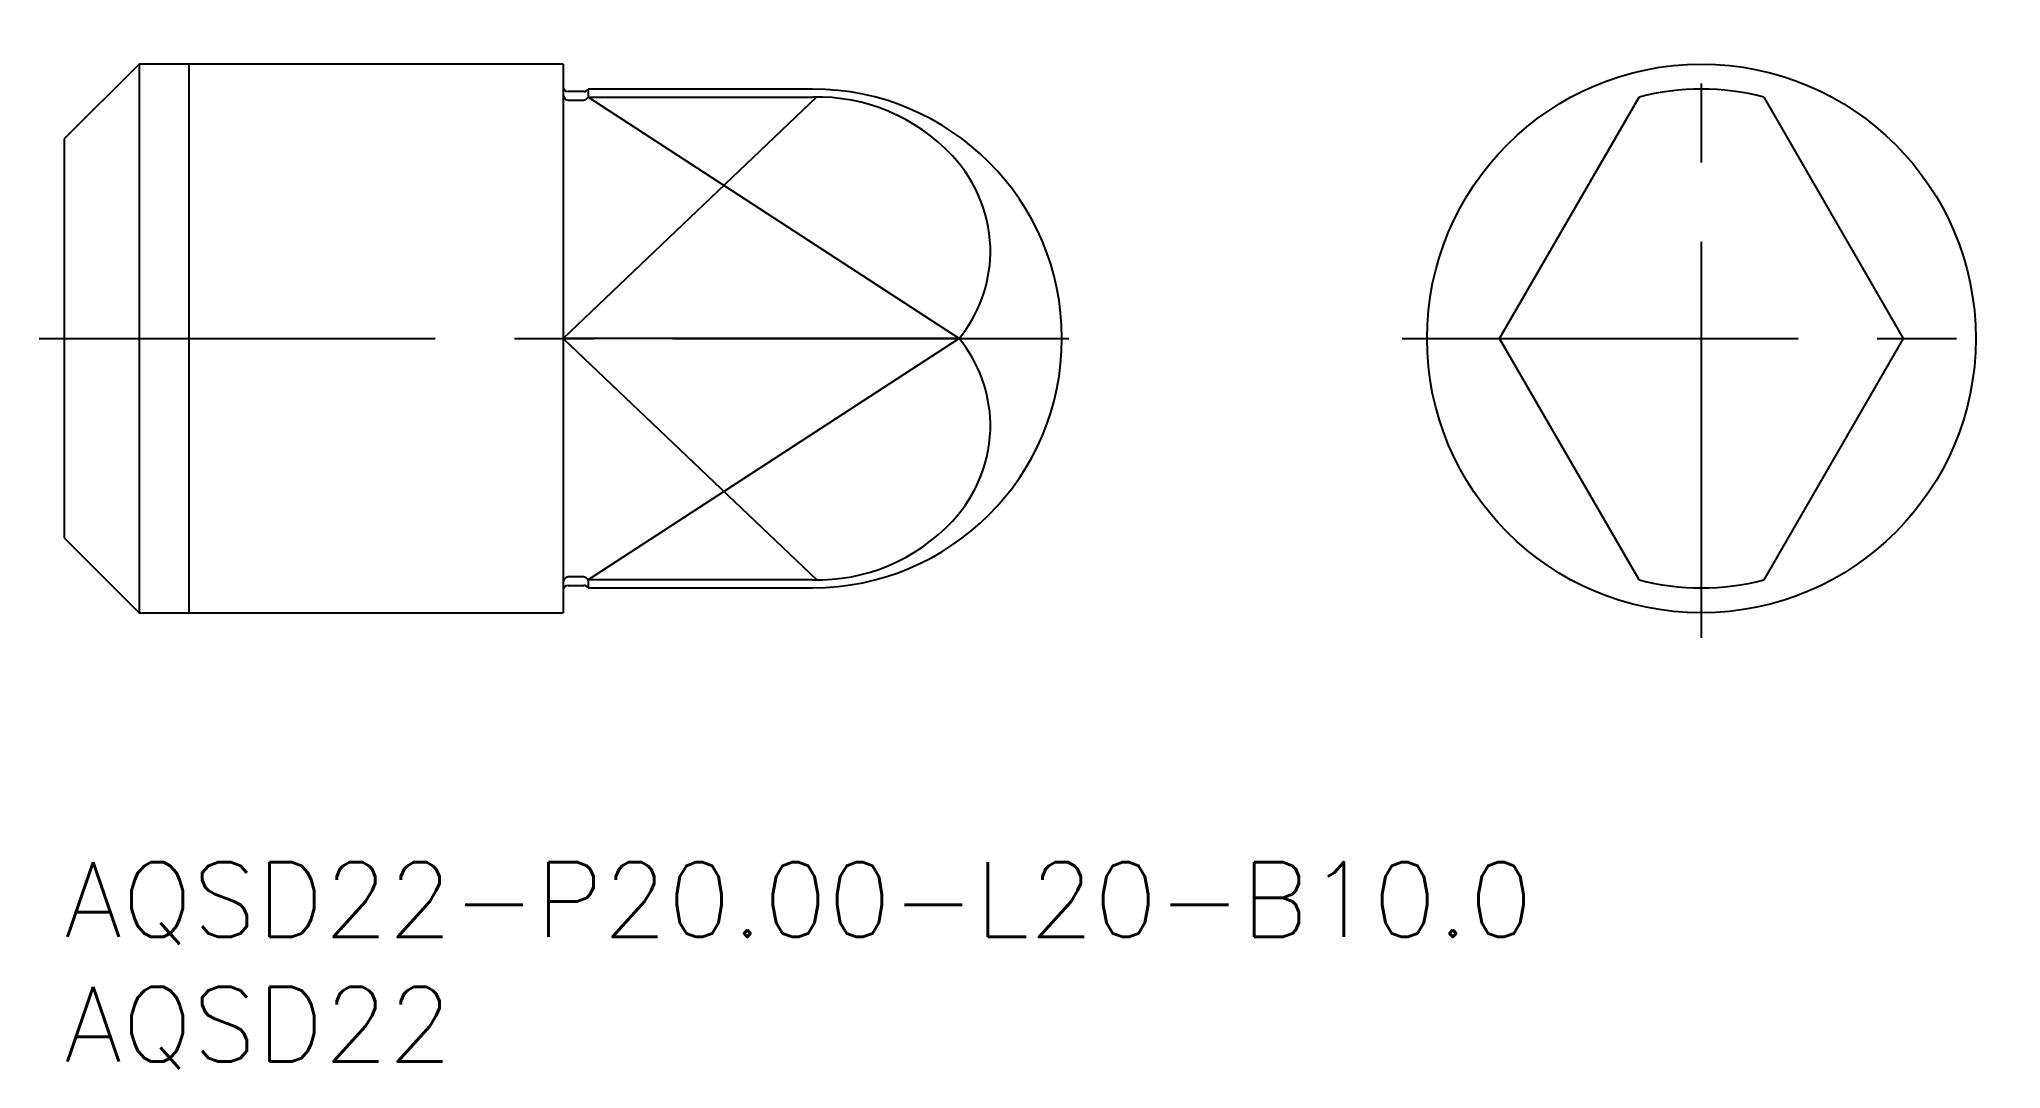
# Model space of a CAD drawing. Extents: x -1 to 77.6, y -8.3 to 33.
import ezdxf

# ---------------------------------------------------------------- set-up
doc = ezdxf.new("R2010")
doc.units = 0
doc.header["$LTSCALE"] = 0.5
doc.linetypes.add('CENTER', pattern=[50.8, 31.75, -6.35, 6.35, -6.35])
for name, color, linetype in [('MSM_CENTER', 1, 'CENTER'), ('MSM_CONTINUOUS', 7, 'CONTINUOUS'), ('MSM_NARROW', 5, 'CONTINUOUS'), ('MSM_PART_NUMBER', 7, 'CONTINUOUS')]:
    doc.layers.add(name, color=color, linetype=linetype)
doc.styles.get("Standard").update_dxf_attribs({"font": 'txt.shx', "height": 1, "bigfont": 'bigfont.shx'})

# ---------------------------------------------------------------- blocks, each defined once
blk = doc.blocks.new('*U15')
at = {"layer": 'MSM_PART_NUMBER'}
blk.add_text('AQSD22-P20.00-L20-B10.0', height=3, dxfattribs=at).set_placement((0, -3))
blk = doc.blocks.new('*U16')
at = {"layer": 'MSM_PART_NUMBER'}
blk.add_text('AQSD22', height=3, dxfattribs=at).set_placement((0, -8))

msp = doc.modelspace()

# ---------------------------------------------------------------- linework, layer by layer
at = {"layer": 'MSM_CENTER'}
for p, q in [((65.637, 9), (65.637, 33)), ((-1, 21), (41.5, 21)), ((53.637, 21), (77.637, 21))]:
    msp.add_line(p, q, dxfattribs=at)
at = {"layer": 'MSM_CONTINUOUS'}
for p, q in [((3, 32), (0, 29)), ((20, 32), (3, 32)), ((3, 32), (3, 10)), ((20, 32), (20, 10)), ((20.827, 30.9), (20.2, 30.9)), ((30, 31), (21, 31)), ((21, 31), (21, 30.682)), ((21, 30.682), (30, 30.682)), ((57.547, 21), (63.137, 30.682)), ((68.137, 30.682), (73.728, 21)), ((20.2, 30.56), (20.827, 30.56)), ((0, 29), (0, 13)), ((35.878, 21), (20, 21)), ((63.137, 11.318), (57.547, 21)), ((73.728, 21), (68.137, 11.318)), ((0, 13), (3, 10)), ((20.827, 11.44), (20.2, 11.44)), ((20.2, 11.1), (20.827, 11.1)), ((21, 11.318), (21, 11)), ((30, 11.318), (21, 11.318)), ((21, 11), (30, 11)), ((3, 10), (20, 10))]:
    msp.add_line(p, q, dxfattribs=at)
msp.add_circle((65.637, 21), 11, dxfattribs=at)
for centre, radius, start, end in [((20.2, 31.1), 0.2, 180, 270), ((20.234, 30.792), 0.234, 177.32062, 261.64483), ((20.827, 31.1), 0.2, 270, 330), ((20.818, 30.757), 0.197, 272.633, 337.67279), ((30, 21), 10, 270, 90), ((30.176, 23.255), 7.429, 43.0252, 91.35893), ((65.637, 21), 10, 75.52249, 104.47751), ((31.491, 24.464), 5.643, 359.3527, 43.16657), ((31.522, 24.542), 5.614, 320.88531, 358.55193), ((31.522, 17.458), 5.614, 1.44807, 39.11469), ((31.491, 17.536), 5.643, 316.83343, 0.6473), ((30.176, 18.745), 7.429, 268.64107, 316.9748), ((20.239, 11.204), 0.239, 99.34685, 181.6877), ((20.2, 10.9), 0.2, 90, 180), ((20.815, 11.239), 0.201, 23.06903, 86.62518), ((20.827, 10.9), 0.2, 30, 90), ((65.637, 21), 10, 255.52249, 284.47751)]:
    msp.add_arc(centre, radius, start, end, dxfattribs=at)
at = {"layer": 'MSM_NARROW'}
for p, q in [((5, 32), (5, 10)), ((20, 21), (30.176, 30.685)), ((35.878, 21), (21, 30.682)), ((20, 21), (30.176, 11.315)), ((35.878, 21), (21, 11.318))]:
    msp.add_line(p, q, dxfattribs=at)

# ---------------------------------------------------------------- block references
at = {"layer": 'MSM_CONTINUOUS'}
for name in ['*U15', '*U16']:
    msp.add_blockref(name, (0, 0), dxfattribs=at)

doc.saveas('drawing.dxf')
